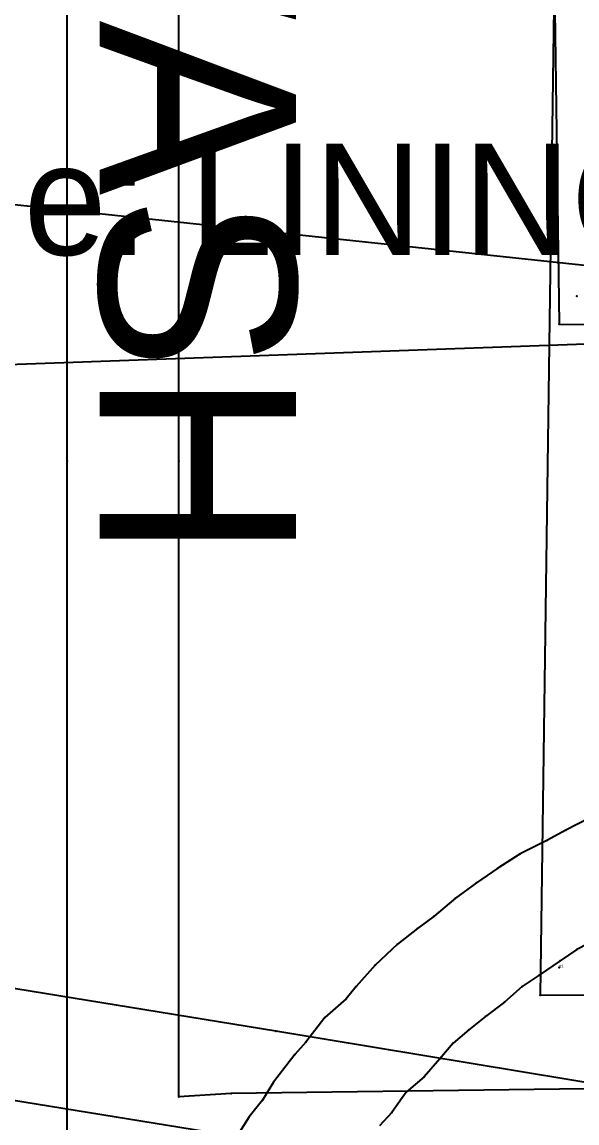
# Model space of a CAD drawing. Header units: metres. Extents: x -877 to 4284, y -561 to 1095.
# Drawn here: x -202.1 to -152.3, y -248.8 to -150 of the extents above; entities that cross this region are included whole.
import ezdxf

# ---------------------------------------------------------------- set-up
doc = ezdxf.new("R2010")
doc.units = ezdxf.units.M

# ---------------------------------------------------------------- blocks, each defined once
blk = doc.blocks.new('BACK 2P')
at = {"layer": '1'}
blk.add_lwpolyline([(64.7, -127.1), (22.5, -124.4), (-17.2, -122.2), (-52.7, -121.3), (-83.9, -121.7), (-99, -122.9), (-99, -55.1), (-99, 19.9), (-99, 29.9), (-99, 29.9), (-60.1, 28.7), (-18.9, 28.7), (21.6, 30.6), (62.3, 33.8)], dxfattribs=at)
at = {"layer": '14'}
blk.add_lwpolyline([(65.2, -117.2), (23.1, -114.5), (-16.8, -112.3), (-52.6, -111.4), (-84.3, -111.8), (-89, -112.1), (-89, -55.1), (-89, 19.9)], dxfattribs=at)
at = {"layer": '2'}
for p in [(-99, -55.1), (-99, -55.1), (-89, -55.1), (-89, -112.1)]:
    blk.add_point(p, dxfattribs=at)
at = {"layer": '3'}
blk.add_point((-84.3, -111.8), dxfattribs=at)
at = {"layer": '4'}
blk.add_point((-99, -55.1, 2.5), dxfattribs=at)
at = {"layer": '84'}
blk.add_lwpolyline([(64.7, -127.1), (22.5, -124.4), (-17.2, -122.2), (-52.7, -121.3), (-83.9, -121.7), (-99, -122.9), (-99, -55.1), (-99, 19.9), (-99, 29.9), (-99, 29.9), (-60.1, 28.7), (-18.9, 28.7), (21.6, 30.6), (62.3, 33.8)], dxfattribs=at)
at = {"layer": '87'}
blk.add_lwpolyline([(65.2, -117.2), (23.1, -114.5), (-16.8, -112.3), (-52.6, -111.4), (-84.3, -111.8), (-89, -112.1), (-89, -55.1), (-89, 19.9)], dxfattribs=at)
blk = doc.blocks.new('FRONT RIGHT 1P')
at = {"layer": '13'}
blk.add_point((-14.5, -89.6), dxfattribs=at)
at = {"layer": '2'}
for p in [(-14.5, -89.6), (-16.2, -92.1)]:
    blk.add_point(p, dxfattribs=at)
at = {"layer": '8'}
for points in [[(122.5, 31.3), (-14.5, 31.1), (-16.2, -92.1), (122.6, -91.1), (122.5, 31.3)], [(37.2, -31.9), (-96.2, -17.7), (-126.8, -19)], [(-127.2, -33.7), (-97.4, -36.7), (37.2, -31.9)]]:
    blk.add_lwpolyline(points, dxfattribs=at)
at = {"layer": '85'}
for points in [[(122.5, 31.3), (-14.5, 31.1), (-16.2, -92.1), (122.6, -91.1), (122.5, 31.3)], [(37.2, -31.9), (-96.2, -17.7), (-126.8, -19)], [(-127.2, -33.7), (-97.4, -36.7), (37.2, -31.9)]]:
    blk.add_lwpolyline(points, dxfattribs=at)
at = {"layer": '13'}
blk.add_text('#1', height=0.25, dxfattribs=at).set_placement((-14.5, -89.6))
at = {"layer": '2'}
blk.add_text('#1', height=0.25, dxfattribs=at).set_placement((-14.5, -89.6))
blk = doc.blocks.new('UP SLEEVE 2P')
at = {"layer": '1'}
blk.add_lwpolyline([(98.6, -120.5), (63.6, -114.8)], dxfattribs=at)
at = {"layer": '14'}
blk.add_lwpolyline([(130.9, -115.8), (100.2, -110.7), (65.1, -105)], dxfattribs=at)
at = {"layer": '3'}
blk.add_point((100.2, -110.7), dxfattribs=at)
at = {"layer": '84'}
blk.add_lwpolyline([(98.6, -120.5), (63.6, -114.8)], dxfattribs=at)
at = {"layer": '87'}
blk.add_lwpolyline([(130.9, -115.8), (100.2, -110.7), (65.1, -105)], dxfattribs=at)
blk = doc.blocks.new('LINING BACK 1P')
at = {"layer": '1'}
blk.add_text('Piece Name: LINING BACK 1P', height=10, dxfattribs=at).set_placement((3.3, 109.4))
blk = doc.blocks.new('LINING UP SLEEVE 2P')
at = {"layer": '1'}
blk.add_lwpolyline([(192.6, -97.7), (190.7, -98.7), (189.2, -99.7), (187.3, -101), (185.8, -102), (184.2, -103.4), (182.5, -104.7), (181, -105.9), (179.6, -107.1), (178.4, -108.5), (177, -110.1), (175.4, -111.5), (174.1, -113.3), (173, -114.5)], dxfattribs=at)
at = {"layer": '14'}
blk.add_lwpolyline([(191.8, -86.9), (189.7, -88), (188, -88.9), (185.6, -90.1), (183.6, -91.4), (181.7, -92.7), (179.8, -94.1), (177.9, -95.7), (176.4, -96.8), (174.6, -98.2), (172.6, -100.1), (170.9, -102), (170, -103.1), (168.1, -104.8), (166.4, -107), (165.4, -108.1), (163.5, -110.6), (162.5, -112.2), (161.3, -113.7), (160.3, -115.3)], dxfattribs=at)
at = {"layer": '3'}
for p in [(189.7, -88), (188, -88.9), (185.6, -90.1), (183.6, -91.4), (181.7, -92.7), (179.8, -94.1), (177.9, -95.7), (176.4, -96.8), (174.6, -98.2), (190.7, -98.7), (189.2, -99.7), (172.6, -100.1), (187.3, -101), (170.9, -102), (185.8, -102), (170, -103.1), (184.2, -103.4), (168.1, -104.8), (182.5, -104.7), (181, -105.9), (166.4, -107), (179.6, -107.1), (165.4, -108.1), (178.4, -108.5), (163.5, -110.6), (177, -110.1), (175.4, -111.5), (162.5, -112.2), (174.1, -113.3), (161.3, -113.7)]:
    blk.add_point(p, dxfattribs=at)
at = {"layer": '84'}
blk.add_lwpolyline([(192.6, -97.7), (190.7, -98.7), (189.2, -99.7), (187.3, -101), (185.8, -102), (184.2, -103.4), (182.5, -104.7), (181, -105.9), (179.6, -107.1), (178.4, -108.5), (177, -110.1), (175.4, -111.5), (174.1, -113.3), (173, -114.5)], dxfattribs=at)
at = {"layer": '87'}
blk.add_lwpolyline([(191.8, -86.9), (189.7, -88), (188, -88.9), (185.6, -90.1), (183.6, -91.4), (181.7, -92.7), (179.8, -94.1), (177.9, -95.7), (176.4, -96.8), (174.6, -98.2), (172.6, -100.1), (170.9, -102), (170, -103.1), (168.1, -104.8), (166.4, -107), (165.4, -108.1), (163.5, -110.6), (162.5, -112.2), (161.3, -113.7), (160.3, -115.3)], dxfattribs=at)
at = {"layer": '15'}
blk.add_text('NO WASH', height=17.6, rotation=270, dxfattribs=at).set_placement((147.9, 48.7))
blk = doc.blocks.new('FRONT LEFT 1P')
at = {"layer": '13'}
blk.add_point((-12.9, -28.6), dxfattribs=at)
at = {"layer": '2'}
for p in [(-12.9, -28.6), (-14.5, -31.1)]:
    blk.add_point(p, dxfattribs=at)
at = {"layer": '8'}
blk.add_lwpolyline([(122.5, -31.3), (122.6, 91.1), (-16.2, 92.1), (-14.5, -31.1), (122.5, -31.3)], dxfattribs=at)
at = {"layer": '85'}
blk.add_lwpolyline([(122.5, -31.3), (122.6, 91.1), (-16.2, 92.1), (-14.5, -31.1), (122.5, -31.3)], dxfattribs=at)

msp = doc.modelspace()

# ---------------------------------------------------------------- block references
at = {"layer": '1'}
for name, p in [('UP SLEEVE 2P', (-279.5, -129.8)), ('BACK 2P', (-99, -134.3)), ('LINING UP SLEEVE 2P', (-343, -134.5)), ('FRONT RIGHT 1P', (-139.4, -145.2)), ('FRONT LEFT 1P', (-139.4, -146)), ('LINING BACK 1P', (-270.6, -280.3))]:
    msp.add_blockref(name, p, dxfattribs=at)

doc.saveas('drawing.dxf')
